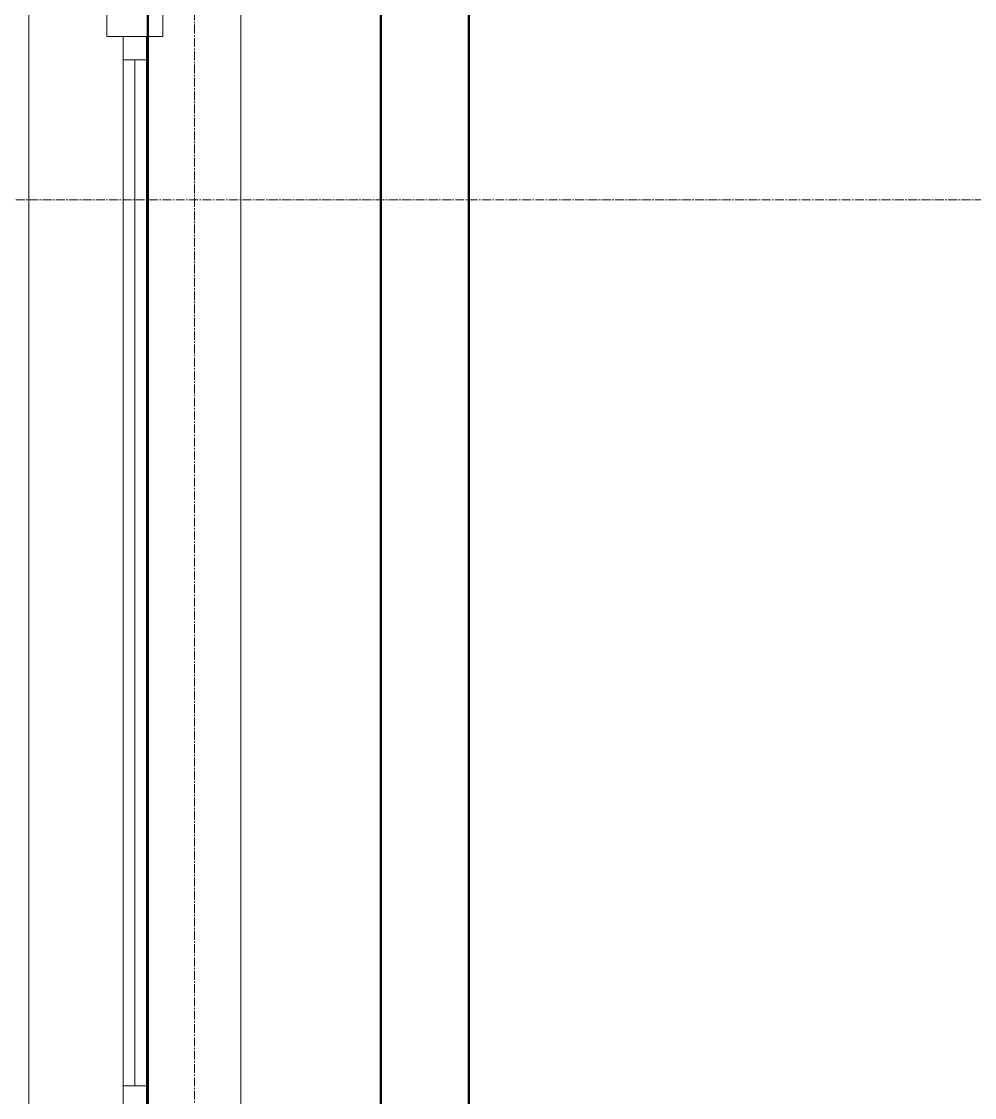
# Model space of a CAD drawing. Header units: millimetres. Extents: x -7155 to 483283, y -227682 to 148426.
# Drawn here: x -371 to 1674, y 82975 to 85282 of the extents above; entities that cross this region are included whole.
import ezdxf

# ---------------------------------------------------------------- set-up
doc = ezdxf.new("R2010")
doc.units = ezdxf.units.MM
doc.linetypes.add('CENTER2', pattern=[28.575, 19.05, -3.175, 3.175, -3.175])
doc.layers.add('A-Wall_Материал_Газоблок_Контур', color=250, linetype='Continuous', lineweight=0)
doc.layers.add('АР_Окна', color=4, linetype='Continuous', lineweight=5)
doc.layers.add('АР_Оси_РД_100', color=7, linetype='Continuous', lineweight=0, true_color=0x525252)
doc.layers.add('РД_Оси_100', color=7, linetype='Continuous', lineweight=0, true_color=0x525252)
doc.layers.add('КР_Балки-0.5', color=60, linetype='Continuous', lineweight=50, plot=False)

# ---------------------------------------------------------------- blocks, each defined once
blk = doc.blocks.new('СОШ_2200_АР_ОСИ_М100_28.05.24')
at = {"layer": 'АР_Оси_РД_100', "linetype": 'CENTER2'}
for p, q in [((0, -6155), (0, 139938.679)), ((-5954.958, 84900), (119910, 84900))]:
    blk.add_line(p, q, dxfattribs=at)

msp = doc.modelspace()

# ---------------------------------------------------------------- linework, layer by layer
at = {"color": 1, "lineweight": 50}
msp.add_lwpolyline([(589, 87844), (11994, 87844), (11994, 64899), (589, 64899)], close=True, dxfattribs=at)
at = {"layer": 'A-Wall_Материал_Газоблок_Контур', "color": 18, "linetype": 'Continuous', "lineweight": 0, "true_color": 0x000000}
for p, q in [((-355, 85300), (-355, 82900)), ((100, 82900), (100, 85300))]:
    msp.add_line(p, q, dxfattribs=at)
at = {"layer": 'АР_Окна', "color": 18, "linetype": 'Continuous', "lineweight": 5, "true_color": 0x000000}
for p, q in [((-355, 85300), (-355, 82900)), ((100, 85300), (100, 82900)), ((-152.5, 85200), (-102.5, 85200)), ((-127.5, 85200), (-127.5, 83000)), ((-152.5, 83000), (-102.5, 83000))]:
    msp.add_line(p, q, dxfattribs=at)
for points in [[(-67.5, 85250), (-67.5, 85300), (-187.5, 85300), (-187.5, 85250)], [(-152.5, 85250), (-102.5, 85250), (-102.5, 82950), (-152.5, 82950)]]:
    msp.add_lwpolyline(points, close=True, dxfattribs=at)
at = {"layer": 'КР_Балки-0.5', "color": 18, "ltscale": 200, "true_color": 0x000000}
for p, q in [((-100, 64295), (-100, 90800)), ((-100, 64295), (-100, 90800)), ((400, 90800), (400, 64295)), ((400, 90800), (400, 64295))]:
    msp.add_line(p, q, dxfattribs=at)

# ---------------------------------------------------------------- block references
at = {"layer": 'РД_Оси_100'}
msp.add_blockref('СОШ_2200_АР_ОСИ_М100_28.05.24', (0, 0), dxfattribs=at)

doc.saveas('drawing.dxf')
